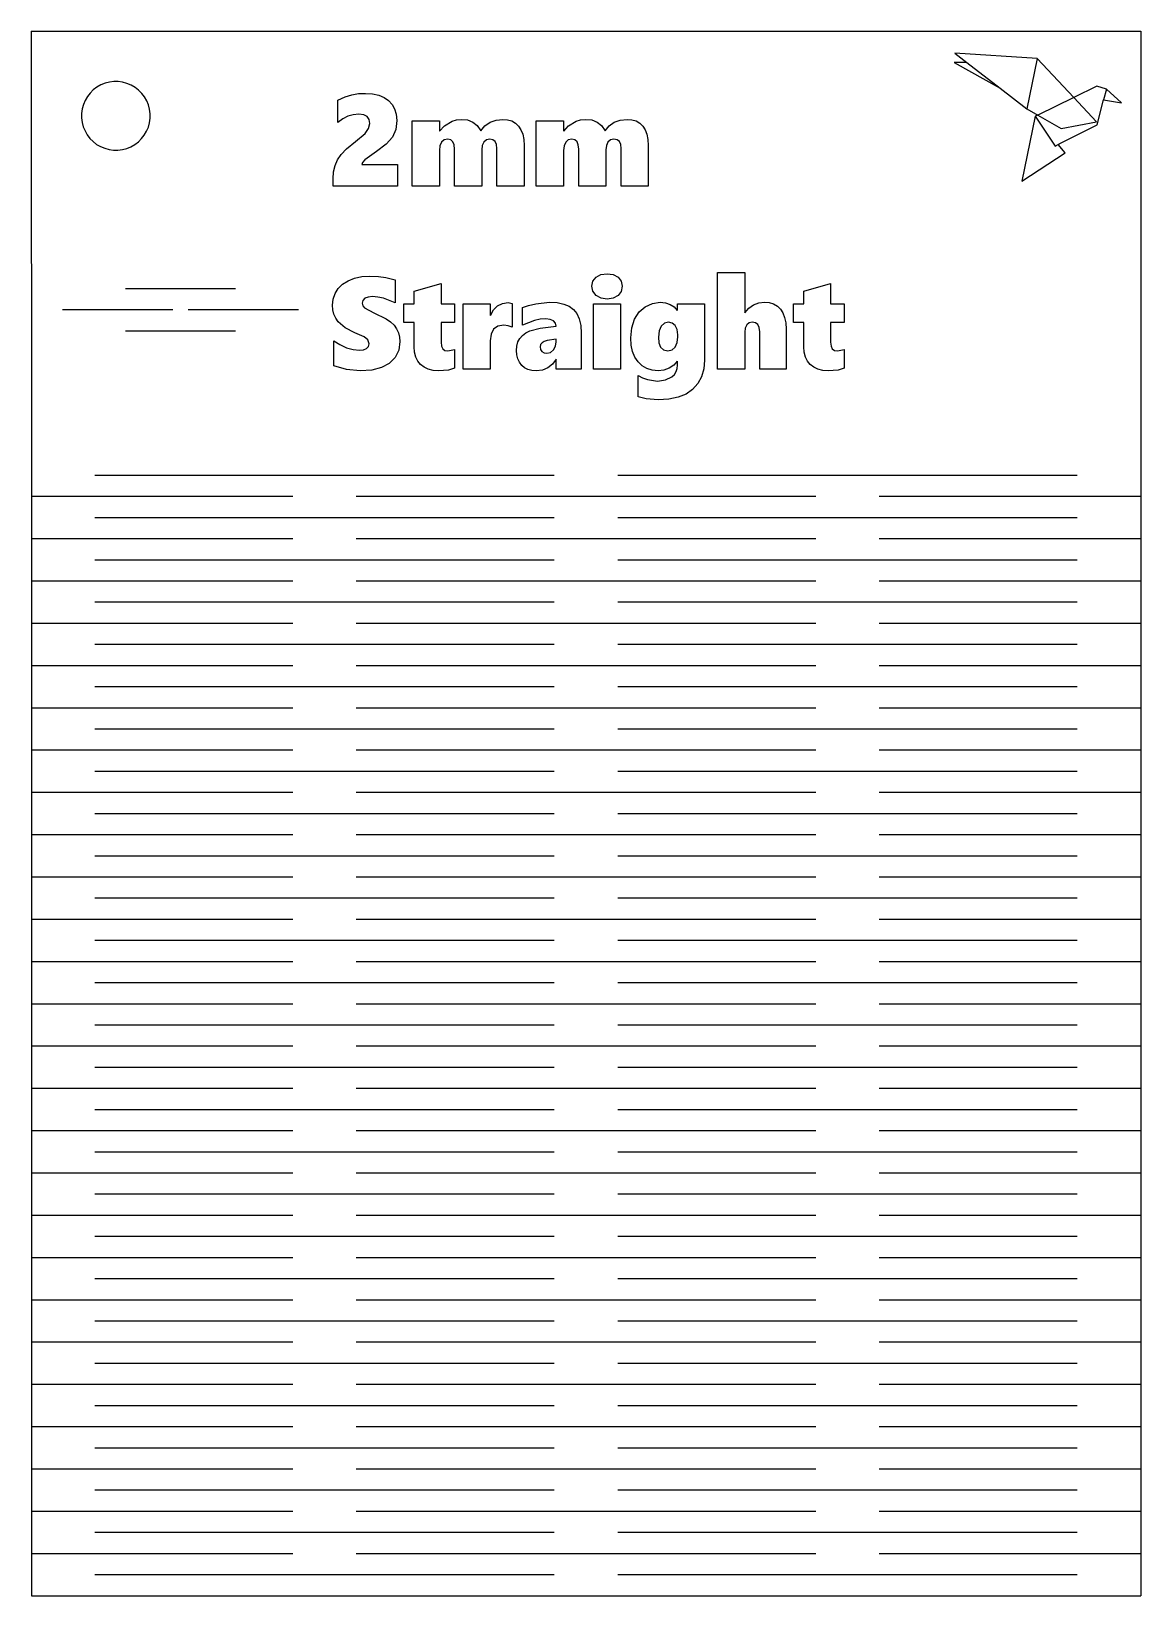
# Model space of a CAD drawing. Extents: x -52 to 52, y -74 to 74.
import ezdxf

# ---------------------------------------------------------------- set-up
doc = ezdxf.new("R2010")
doc.units = 0
doc.header["$MEASUREMENT"] = 0
doc.layers.get('0').update_dxf_attribs({"linetype": 'CONTINUOUS'})

msp = doc.modelspace()

# ---------------------------------------------------------------- linework, layer by layer
for p, q in [((-52.47, 73.99), (52.47, 73.99)), ((-52.47, 73.99), (-52.45, 30.01)), ((52.47, 73.99), (52.47, 30.01)), ((34.84, 71.05), (39.18, 68.61)), ((36.04, 71.05), (34.84, 71.05)), ((42.68, 71.41), (34.9, 71.92)), ((34.9, 71.92), (36.04, 71.05)), ((36.04, 71.05), (39.18, 68.61)), ((42.68, 71.41), (41.71, 66.65)), ((46.14, 67.74), (42.68, 71.41)), ((-46.91, 68.14), (-47.17, 67.81)), ((-46.61, 68.44), (-46.91, 68.14)), ((-46.27, 68.7), (-46.61, 68.44)), ((-45.9, 68.91), (-46.27, 68.7)), ((-45.5, 69.07), (-45.9, 68.91)), ((-45.09, 69.18), (-45.5, 69.07)), ((-44.67, 69.23), (-45.09, 69.18)), ((-44.25, 69.23), (-44.67, 69.23)), ((-43.83, 69.17), (-44.25, 69.23)), ((-43.42, 69.06), (-43.83, 69.17)), ((-43.02, 68.9), (-43.42, 69.06)), ((-42.66, 68.68), (-43.02, 68.9)), ((-42.32, 68.42), (-42.66, 68.68)), ((-42.02, 68.12), (-42.32, 68.42)), ((-41.76, 67.78), (-42.02, 68.12)), ((-22.14, 67.98), (-21.51, 68.09)), ((-21.51, 68.09), (-20.86, 68.12)), ((-20.86, 68.12), (-20.19, 68.08)), ((-20.19, 68.08), (-19.61, 67.95)), ((39.18, 68.61), (41.71, 66.65)), ((48.32, 68.81), (46.14, 67.74)), ((49.24, 68.51), (48.32, 68.81)), ((49.24, 68.51), (48.95, 67.52)), ((50.65, 67.22), (49.24, 68.51)), ((-47.66, 66.64), (-47.72, 66.22)), ((-47.55, 67.05), (-47.66, 66.64)), ((-47.38, 67.44), (-47.55, 67.05)), ((-47.17, 67.81), (-47.38, 67.44)), ((-41.55, 67.41), (-41.76, 67.78)), ((-41.39, 67.02), (-41.55, 67.41)), ((-41.28, 66.61), (-41.39, 67.02)), ((-41.23, 66.19), (-41.28, 66.61)), ((-23.49, 67.48), (-22.79, 67.79)), ((-23.49, 65.37), (-23.49, 67.48)), ((-22.79, 67.79), (-22.14, 67.98)), ((-19.61, 67.95), (-19.1, 67.74)), ((-19.1, 67.74), (-18.68, 67.45)), ((-18.68, 67.45), (-18.34, 67.08)), ((-18.34, 67.08), (-18.1, 66.64)), ((-18.1, 66.64), (-17.95, 66.14)), ((41.71, 66.65), (42.74, 66.06)), ((46.14, 67.74), (42.74, 66.06)), ((48.3, 65.43), (46.14, 67.74)), ((48.34, 65.15), (48.95, 67.52)), ((48.95, 67.52), (50.65, 67.22)), ((-47.72, 66.22), (-47.72, 65.79)), ((-47.72, 65.79), (-47.66, 65.37)), ((-47.66, 65.37), (-47.56, 64.96)), ((-41.4, 64.93), (-41.29, 65.34)), ((-41.29, 65.34), (-41.23, 65.76)), ((-41.23, 65.76), (-41.23, 66.19)), ((-23.01, 65.71), (-23.49, 65.37)), ((-22.52, 65.95), (-23.01, 65.71)), ((-22.01, 66.09), (-22.52, 65.95)), ((-21.49, 66.14), (-22.01, 66.09)), ((-21.03, 66.09), (-21.49, 66.14)), ((-20.71, 65.92), (-21.03, 66.09)), ((-20.51, 65.66), (-20.71, 65.92)), ((-20.56, 64.79), (-20.45, 65.28)), ((-20.45, 65.28), (-20.51, 65.66)), ((-17.9, 65.56), (-18, 64.7)), ((-17.95, 66.14), (-17.9, 65.56)), ((-16.44, 59.33), (-16.44, 65.51)), ((-16.44, 65.51), (-13.87, 65.51)), ((-13.87, 65.51), (-13.87, 64.54)), ((-13.38, 65.06), (-12.67, 65.5)), ((-12.67, 65.5), (-12.25, 65.62)), ((-12.25, 65.62), (-11.81, 65.66)), ((-11.81, 65.66), (-11.2, 65.6)), ((-11.2, 65.6), (-10.7, 65.4)), ((-10.7, 65.4), (-10.29, 65.07)), ((-9.57, 65.04), (-9.08, 65.38)), ((-9.08, 65.38), (-8.5, 65.59)), ((-8.5, 65.59), (-7.87, 65.66)), ((-7.87, 65.66), (-7.41, 65.62)), ((-7.41, 65.62), (-7.01, 65.51)), ((-7.01, 65.51), (-6.67, 65.31)), ((-6.67, 65.31), (-6.38, 65.03)), ((-4.7, 59.33), (-4.7, 65.51)), ((-4.7, 65.51), (-2.12, 65.51)), ((-2.12, 65.51), (-2.12, 64.54)), ((-1.64, 65.06), (-0.92, 65.5)), ((-0.92, 65.5), (-0.51, 65.62)), ((-0.51, 65.62), (-0.06, 65.66)), ((-0.06, 65.66), (0.55, 65.6)), ((0.55, 65.6), (1.05, 65.4)), ((1.05, 65.4), (1.46, 65.07)), ((2.18, 65.04), (2.67, 65.38)), ((2.67, 65.38), (3.24, 65.59)), ((3.24, 65.59), (3.88, 65.66)), ((3.88, 65.66), (4.33, 65.62)), ((4.33, 65.62), (4.73, 65.51)), ((4.73, 65.51), (5.08, 65.31)), ((5.08, 65.31), (5.37, 65.03)), ((42.5, 65.95), (41.23, 59.8)), ((42.74, 66.06), (42.5, 65.95)), ((42.5, 65.95), (44.37, 63.11)), ((42.74, 66.06), (44.95, 64.79)), ((44.75, 63.33), (48.34, 65.15)), ((44.95, 64.79), (48.3, 65.43)), ((-47.56, 64.96), (-47.39, 64.56)), ((-47.39, 64.56), (-47.18, 64.2)), ((-47.18, 64.2), (-46.93, 63.86)), ((-46.93, 63.86), (-46.63, 63.56)), ((-42.34, 63.54), (-42.04, 63.84)), ((-42.04, 63.84), (-41.78, 64.17)), ((-41.78, 64.17), (-41.56, 64.54)), ((-41.56, 64.54), (-41.4, 64.93)), ((-21.81, 63.55), (-20.9, 64.33)), ((-20.9, 64.33), (-20.56, 64.79)), ((-18.31, 63.97), (-18.89, 63.31)), ((-18, 64.7), (-18.31, 63.97)), ((-13.85, 64.54), (-13.38, 65.06)), ((-13.42, 63.71), (-13.67, 63.51)), ((-13.08, 63.78), (-13.42, 63.71)), ((-12.8, 63.72), (-13.08, 63.78)), ((-12.6, 63.54), (-12.8, 63.72)), ((-10.29, 65.07), (-9.95, 64.58)), ((-9.95, 64.58), (-9.57, 65.04)), ((-9.42, 63.71), (-9.66, 63.51)), ((-9.11, 63.78), (-9.42, 63.71)), ((-8.8, 63.73), (-9.11, 63.78)), ((-8.59, 63.56), (-8.8, 63.73)), ((-6.38, 65.03), (-6.15, 64.68)), ((-6.15, 64.68), (-5.99, 64.26)), ((-5.99, 64.26), (-5.89, 63.76)), ((-5.89, 63.76), (-5.86, 63.2)), ((-2.1, 64.54), (-1.64, 65.06)), ((-1.68, 63.71), (-1.92, 63.51)), ((-1.33, 63.78), (-1.68, 63.71)), ((-1.05, 63.72), (-1.33, 63.78)), ((-0.85, 63.54), (-1.05, 63.72)), ((1.46, 65.07), (1.8, 64.58)), ((1.8, 64.58), (2.18, 65.04)), ((2.32, 63.71), (2.08, 63.51)), ((2.64, 63.78), (2.32, 63.71)), ((2.95, 63.73), (2.64, 63.78)), ((3.16, 63.56), (2.95, 63.73)), ((5.37, 65.03), (5.59, 64.68)), ((5.59, 64.68), (5.76, 64.26)), ((5.76, 64.26), (5.85, 63.76)), ((5.85, 63.76), (5.89, 63.2)), ((-46.63, 63.56), (-46.29, 63.29)), ((-46.29, 63.29), (-45.92, 63.08)), ((-45.92, 63.08), (-45.53, 62.92)), ((-45.53, 62.92), (-45.12, 62.8)), ((-45.12, 62.8), (-44.7, 62.75)), ((-44.7, 62.75), (-44.28, 62.75)), ((-44.28, 62.75), (-43.85, 62.8)), ((-43.85, 62.8), (-43.44, 62.91)), ((-43.44, 62.91), (-43.05, 63.07)), ((-43.05, 63.07), (-42.68, 63.28)), ((-42.68, 63.28), (-42.34, 63.54)), ((-23.51, 61.83), (-23.17, 62.33)), ((-23.17, 62.33), (-22.64, 62.87)), ((-22.64, 62.87), (-21.81, 63.55)), ((-19.81, 62.62), (-20.92, 61.82)), ((-18.89, 63.31), (-19.81, 62.62)), ((-13.82, 63.17), (-13.87, 62.72)), ((-13.87, 62.72), (-13.87, 59.33)), ((-13.67, 63.51), (-13.82, 63.17)), ((-12.47, 63.25), (-12.6, 63.54)), ((-12.43, 62.83), (-12.47, 63.25)), ((-12.43, 59.33), (-12.43, 62.83)), ((-9.81, 63.19), (-9.86, 62.77)), ((-9.86, 62.77), (-9.86, 59.33)), ((-9.66, 63.51), (-9.81, 63.19)), ((-8.47, 63.28), (-8.59, 63.56)), ((-8.43, 62.89), (-8.47, 63.28)), ((-8.43, 59.33), (-8.43, 62.89)), ((-5.86, 63.2), (-5.86, 59.33)), ((-2.07, 63.17), (-2.12, 62.72)), ((-2.12, 62.72), (-2.12, 59.33)), ((-1.92, 63.51), (-2.07, 63.17)), ((-0.73, 63.25), (-0.85, 63.54)), ((-0.69, 62.83), (-0.73, 63.25)), ((-0.69, 59.33), (-0.69, 62.83)), ((1.93, 63.19), (1.88, 62.77)), ((1.88, 62.77), (1.88, 59.33)), ((2.08, 63.51), (1.93, 63.19)), ((3.28, 63.28), (3.16, 63.56)), ((3.32, 62.89), (3.28, 63.28)), ((3.32, 59.33), (3.32, 62.89)), ((5.89, 63.2), (5.89, 59.33)), ((41.23, 59.8), (45.32, 62.5)), ((44.37, 63.11), (44.67, 63.29)), ((44.67, 63.29), (44.75, 63.33)), ((45.32, 62.5), (44.67, 63.29)), ((-23.92, 60.03), (-23.88, 60.71)), ((-23.88, 60.71), (-23.74, 61.31)), ((-23.74, 61.31), (-23.51, 61.83)), ((-21.13, 61.59), (-21.2, 61.4)), ((-21.2, 61.4), (-17.82, 61.4)), ((-20.92, 61.82), (-21.13, 61.59)), ((-17.82, 61.4), (-17.82, 59.33)), ((-23.92, 59.33), (-23.92, 60.03)), ((-17.82, 59.33), (-23.92, 59.33)), ((-13.87, 59.33), (-16.44, 59.33)), ((-9.86, 59.33), (-12.43, 59.33)), ((-5.86, 59.33), (-8.43, 59.33)), ((-2.12, 59.33), (-4.7, 59.33)), ((1.88, 59.33), (-0.69, 59.33)), ((5.89, 59.33), (3.32, 59.33)), ((-23.02, 50.08), (-22.5, 50.4)), ((-22.5, 50.4), (-21.9, 50.64)), ((-21.9, 50.64), (-21.22, 50.78)), ((-21.22, 50.78), (-20.46, 50.83)), ((-20.46, 50.83), (-19.62, 50.79)), ((-19.62, 50.79), (-18.93, 50.7)), ((-18.93, 50.7), (-18.06, 50.49)), ((-18.06, 50.49), (-18.06, 48.29)), ((0.56, 49.87), (0.65, 50.35)), ((0.65, 50.35), (0.95, 50.73)), ((0.95, 50.73), (1.4, 50.98)), ((1.4, 50.98), (1.99, 51.06)), ((1.99, 51.06), (2.57, 50.98)), ((2.57, 50.98), (3.03, 50.73)), ((3.03, 50.73), (3.32, 50.35)), ((3.32, 50.35), (3.42, 49.87)), ((12.45, 42.03), (12.45, 51.18)), ((12.45, 51.18), (15.02, 51.18)), ((15.02, 51.18), (15.02, 47.37)), ((-43.57, 49.67), (-33.14, 49.67)), ((-23.91, 48.66), (-23.73, 49.2)), ((-23.73, 49.2), (-23.43, 49.67)), ((-23.43, 49.67), (-23.02, 50.08)), ((-20.6, 48.85), (-20.91, 48.73)), ((-20.21, 48.89), (-20.6, 48.85)), ((-19.68, 48.85), (-20.21, 48.89)), ((-19.14, 48.74), (-19.68, 48.85)), ((-16.25, 49.42), (-13.71, 50.12)), ((-16.25, 48.21), (-16.25, 49.42)), ((-13.71, 50.12), (-13.71, 48.21)), ((0.66, 49.4), (0.56, 49.87)), ((0.96, 49), (0.66, 49.4)), ((1.42, 48.74), (0.96, 49)), ((3.03, 48.99), (2.57, 48.74)), ((3.32, 49.38), (3.03, 48.99)), ((3.42, 49.87), (3.32, 49.38)), ((20.61, 49.42), (23.14, 50.12)), ((20.61, 48.21), (20.61, 49.42)), ((23.14, 50.12), (23.14, 48.21)), ((-49.51, 47.67), (-39.07, 47.67)), ((-37.63, 47.67), (-27.2, 47.67)), ((-23.97, 48.07), (-23.91, 48.66)), ((-23.94, 47.64), (-23.97, 48.07)), ((-23.84, 47.23), (-23.94, 47.64)), ((-21.11, 48.53), (-21.17, 48.28)), ((-21.17, 48.28), (-21.12, 48.03)), ((-21.12, 48.03), (-20.96, 47.83)), ((-20.91, 48.73), (-21.11, 48.53)), ((-20.96, 47.83), (-20.06, 47.37)), ((-20.06, 47.37), (-18.91, 46.8)), ((-18.06, 48.29), (-19.14, 48.74)), ((-17.22, 46.43), (-17.22, 48.21)), ((-17.22, 48.21), (-16.25, 48.21)), ((-13.71, 48.21), (-12.43, 48.21)), ((-12.43, 48.21), (-12.43, 46.43)), ((-11.63, 42.03), (-11.63, 48.21)), ((-11.63, 48.21), (-9.05, 48.21)), ((-9.05, 48.21), (-9.05, 47.12)), ((-9.03, 47.12), (-8.74, 47.64)), ((-8.74, 47.64), (-8.36, 48.01)), ((-8.36, 48.01), (-7.89, 48.24)), ((-7.89, 48.24), (-7.35, 48.32)), ((-7.35, 48.32), (-6.98, 48.24)), ((-6.98, 48.24), (-6.98, 46)), ((-6, 47.86), (-5.43, 48.06)), ((-6, 46.19), (-6, 47.86)), ((-5.43, 48.06), (-4.74, 48.22)), ((-4.74, 48.22), (-3.45, 48.36)), ((-3.45, 48.36), (-2.72, 48.32)), ((-2.72, 48.32), (-2.09, 48.19)), ((-2.09, 48.19), (-1.58, 47.98)), ((-1.58, 47.98), (-1.17, 47.68)), ((-1.17, 47.68), (-0.86, 47.29)), ((0.7, 42.03), (0.7, 48.21)), ((0.7, 48.21), (3.27, 48.21)), ((1.99, 48.65), (1.42, 48.74)), ((2.57, 48.74), (1.99, 48.65)), ((3.27, 48.21), (3.27, 42.03)), ((4.6, 46.76), (5.03, 47.44)), ((5.03, 47.44), (5.61, 47.94)), ((5.61, 47.94), (6.29, 48.25)), ((6.29, 48.25), (7.03, 48.36)), ((7.03, 48.36), (7.53, 48.31)), ((7.53, 48.31), (7.97, 48.16)), ((7.97, 48.16), (8.33, 47.91)), ((8.33, 47.91), (8.63, 47.57)), ((8.65, 47.57), (8.65, 48.21)), ((8.65, 48.21), (11.21, 48.21)), ((11.21, 48.21), (11.21, 42.89)), ((15.04, 47.37), (15.41, 47.79)), ((15.41, 47.79), (15.85, 48.1)), ((15.85, 48.1), (16.34, 48.29)), ((16.34, 48.29), (16.87, 48.36)), ((16.87, 48.36), (17.34, 48.32)), ((17.34, 48.32), (17.75, 48.2)), ((17.75, 48.2), (18.1, 48)), ((18.1, 48), (18.39, 47.72)), ((18.39, 47.72), (18.62, 47.36)), ((18.62, 47.36), (18.79, 46.92)), ((19.64, 46.43), (19.64, 48.21)), ((19.64, 48.21), (20.61, 48.21)), ((23.14, 48.21), (24.43, 48.21)), ((24.43, 48.21), (24.43, 46.43)), ((-23.68, 46.86), (-23.84, 47.23)), ((-23.45, 46.52), (-23.68, 46.86)), ((-22.79, 45.94), (-23.45, 46.52)), ((-21.88, 45.47), (-22.79, 45.94)), ((-18.91, 46.8), (-18.49, 46.5)), ((-18.49, 46.5), (-18.16, 46.18)), ((-18.16, 46.18), (-17.92, 45.84)), ((-16.25, 46.43), (-17.22, 46.43)), ((-16.25, 44.15), (-16.25, 46.43)), ((-12.43, 46.43), (-13.71, 46.43)), ((-13.71, 46.43), (-13.71, 44.57)), ((-8.34, 46.09), (-8.74, 45.81)), ((-7.78, 46.18), (-8.34, 46.09)), ((-7.37, 46.12), (-7.78, 46.18)), ((-6.98, 46), (-7.37, 46.12)), ((-4.88, 46.63), (-6, 46.19)), ((-5.32, 45.65), (-4.34, 45.9)), ((-4.33, 46.75), (-4.88, 46.63)), ((-4.34, 45.9), (-2.81, 46.09)), ((-3.81, 46.78), (-4.33, 46.75)), ((-3.4, 46.73), (-3.81, 46.78)), ((-3.08, 46.59), (-3.4, 46.73)), ((-2.87, 46.37), (-3.08, 46.59)), ((-2.81, 46.09), (-2.87, 46.37)), ((-0.86, 47.29), (-0.64, 46.79)), ((-0.64, 46.79), (-0.5, 46.17)), ((-0.5, 46.17), (-0.46, 45.44)), ((4.24, 45), (4.33, 45.94)), ((4.33, 45.94), (4.6, 46.76)), ((7.11, 46.09), (6.91, 45.64)), ((7.41, 46.38), (7.11, 46.09)), ((7.8, 46.47), (7.41, 46.38)), ((8.16, 46.39), (7.8, 46.47)), ((8.45, 46.15), (8.16, 46.39)), ((8.63, 45.78), (8.45, 46.15)), ((15.06, 45.91), (15.02, 45.54)), ((15.2, 46.21), (15.06, 45.91)), ((15.42, 46.41), (15.2, 46.21)), ((15.73, 46.47), (15.42, 46.41)), ((16.03, 46.42), (15.73, 46.47)), ((16.25, 46.24), (16.03, 46.42)), ((16.39, 45.96), (16.25, 46.24)), ((16.43, 45.55), (16.39, 45.96)), ((18.79, 46.92), (18.89, 46.41)), ((18.89, 46.41), (18.92, 45.82)), ((20.61, 46.43), (19.64, 46.43)), ((20.61, 44.15), (20.61, 46.43)), ((24.43, 46.43), (23.14, 46.43)), ((23.14, 46.43), (23.14, 44.57)), ((-43.57, 45.67), (-33.14, 45.67)), ((-23.85, 42.33), (-23.85, 44.71)), ((-23.85, 44.71), (-23.28, 44.35)), ((-21, 45.09), (-21.88, 45.47)), ((-20.64, 44.79), (-21, 45.09)), ((-20.52, 44.42), (-20.64, 44.79)), ((-20.58, 44.16), (-20.52, 44.42)), ((-17.92, 45.84), (-17.74, 45.47)), ((-17.74, 45.47), (-17.64, 45.07)), ((-17.6, 44.65), (-17.72, 43.84)), ((-17.64, 45.07), (-17.6, 44.65)), ((-13.71, 44.57), (-13.67, 44.22)), ((-8.97, 45.35), (-9.05, 44.71)), ((-9.05, 44.71), (-9.05, 42.03)), ((-8.74, 45.81), (-8.97, 45.35)), ((-6.54, 44.21), (-6.44, 44.6)), ((-6.44, 44.6), (-6.26, 44.93)), ((-6.26, 44.93), (-6.02, 45.22)), ((-6.02, 45.22), (-5.7, 45.46)), ((-5.7, 45.46), (-5.32, 45.65)), ((-4.16, 44.53), (-4.29, 44.35)), ((-3.96, 44.66), (-4.16, 44.53)), ((-3.68, 44.74), (-3.96, 44.66)), ((-2.81, 44.86), (-3.68, 44.74)), ((-2.87, 44.19), (-2.81, 44.62)), ((-2.81, 44.62), (-2.81, 44.86)), ((-0.46, 45.44), (-0.46, 42.03)), ((4.28, 44.3), (4.24, 45)), ((6.91, 45.64), (6.85, 45.06)), ((6.85, 45.06), (6.9, 44.52)), ((6.9, 44.52), (7.06, 44.11)), ((8.44, 44.12), (8.63, 44.54)), ((8.69, 45.29), (8.63, 45.78)), ((8.63, 44.54), (8.69, 45.08)), ((8.69, 45.08), (8.69, 45.29)), ((15.02, 45.54), (15.02, 42.03)), ((16.43, 42.03), (16.43, 45.55)), ((18.92, 45.82), (18.92, 42.03)), ((23.14, 44.57), (23.18, 44.22)), ((-23.28, 44.35), (-22.65, 44.06)), ((-22.65, 44.06), (-22.01, 43.88)), ((-22.01, 43.88), (-21.42, 43.82)), ((-21.42, 43.82), (-21.04, 43.86)), ((-21.04, 43.86), (-20.76, 43.97)), ((-20.76, 43.97), (-20.58, 44.16)), ((-18.06, 43.14), (-18.62, 42.58)), ((-17.72, 43.84), (-18.06, 43.14)), ((-16.21, 43.64), (-16.25, 44.15)), ((-16.1, 43.18), (-16.21, 43.64)), ((-15.91, 42.79), (-16.1, 43.18)), ((-13.67, 44.22), (-13.55, 43.96)), ((-13.55, 43.96), (-13.35, 43.81)), ((-13.35, 43.81), (-13.07, 43.76)), ((-13.07, 43.76), (-12.43, 43.89)), ((-12.43, 43.89), (-12.43, 42.11)), ((-6.58, 43.78), (-6.54, 44.21)), ((-6.55, 43.37), (-6.58, 43.78)), ((-6.46, 43), (-6.55, 43.37)), ((-6.3, 42.68), (-6.46, 43)), ((-4.29, 44.35), (-4.33, 44.13)), ((-4.33, 44.13), (-4.29, 43.9)), ((-4.29, 43.9), (-4.17, 43.71)), ((-4.17, 43.71), (-3.97, 43.59)), ((-3.97, 43.59), (-3.71, 43.55)), ((-3.71, 43.55), (-3.35, 43.62)), ((-3.35, 43.62), (-3.06, 43.85)), ((-2.83, 42.97), (-3.18, 42.49)), ((-3.06, 43.85), (-2.87, 44.19)), ((-2.81, 42.03), (-2.81, 42.97)), ((4.41, 43.69), (4.28, 44.3)), ((4.63, 43.16), (4.41, 43.69)), ((4.93, 42.71), (4.63, 43.16)), ((7.06, 44.11), (7.34, 43.85)), ((7.34, 43.85), (7.75, 43.76)), ((7.75, 43.76), (8.14, 43.85)), ((8.14, 43.85), (8.44, 44.12)), ((20.65, 43.64), (20.61, 44.15)), ((20.76, 43.18), (20.65, 43.64)), ((20.95, 42.79), (20.76, 43.18)), ((23.18, 44.22), (23.3, 43.96)), ((23.3, 43.96), (23.51, 43.81)), ((23.51, 43.81), (23.79, 43.76)), ((23.79, 43.76), (24.43, 43.89)), ((24.43, 43.89), (24.43, 42.11)), ((-22.66, 41.99), (-23.85, 42.33)), ((-21.36, 41.88), (-22.66, 41.99)), ((-20.27, 41.95), (-21.36, 41.88)), ((-19.36, 42.19), (-20.27, 41.95)), ((-18.62, 42.58), (-19.36, 42.19)), ((-15.64, 42.47), (-15.91, 42.79)), ((-15.31, 42.21), (-15.64, 42.47)), ((-14.92, 42.02), (-15.31, 42.21)), ((-14.47, 41.91), (-14.92, 42.02)), ((-13.96, 41.88), (-14.47, 41.91)), ((-13, 41.95), (-13.96, 41.88)), ((-12.43, 42.11), (-13, 41.95)), ((-9.05, 42.03), (-11.63, 42.03)), ((-6.08, 42.39), (-6.3, 42.68)), ((-5.81, 42.17), (-6.08, 42.39)), ((-5.49, 42), (-5.81, 42.17)), ((-5.13, 41.91), (-5.49, 42)), ((-4.71, 41.88), (-5.13, 41.91)), ((-4.12, 41.94), (-4.71, 41.88)), ((-3.61, 42.15), (-4.12, 41.94)), ((-3.18, 42.49), (-3.61, 42.15)), ((-0.46, 42.03), (-2.81, 42.03)), ((3.27, 42.03), (0.7, 42.03)), ((4.92, 39.42), (4.92, 41.43)), ((4.92, 41.43), (5.34, 41.22)), ((5.31, 42.34), (4.93, 42.71)), ((5.75, 42.08), (5.31, 42.34)), ((6.26, 41.93), (5.75, 42.08)), ((6.82, 41.88), (6.26, 41.93)), ((7.36, 41.94), (6.82, 41.88)), ((7.86, 42.13), (7.36, 41.94)), ((8.3, 42.42), (7.86, 42.13)), ((8.13, 41.32), (8.36, 41.54)), ((8.63, 42.8), (8.3, 42.42)), ((8.36, 41.54), (8.52, 41.8)), ((8.52, 41.8), (8.62, 42.1)), ((8.62, 42.1), (8.65, 42.42)), ((8.65, 42.42), (8.65, 42.8)), ((11.14, 42.05), (10.93, 41.31)), ((11.21, 42.89), (11.14, 42.05)), ((15.02, 42.03), (12.45, 42.03)), ((18.92, 42.03), (16.43, 42.03)), ((21.21, 42.47), (20.95, 42.79)), ((21.55, 42.21), (21.21, 42.47)), ((21.94, 42.02), (21.55, 42.21)), ((22.39, 41.91), (21.94, 42.02)), ((22.9, 41.88), (22.39, 41.91)), ((23.86, 41.95), (22.9, 41.88)), ((24.43, 42.11), (23.86, 41.95)), ((5.34, 41.22), (5.83, 41.05)), ((5.83, 41.05), (6.75, 40.9)), ((6.75, 40.9), (7.53, 41.01)), ((7.53, 41.01), (8.13, 41.32)), ((10.09, 40.12), (9.47, 39.68)), ((10.58, 40.66), (10.09, 40.12)), ((10.93, 41.31), (10.58, 40.66)), ((5.7, 39.21), (4.92, 39.42)), ((6.82, 39.12), (5.7, 39.21)), ((7.83, 39.18), (6.82, 39.12)), ((8.71, 39.37), (7.83, 39.18)), ((9.47, 39.68), (8.71, 39.37)), ((-46.47, 32.01), (-3, 32.01)), ((3, 32.01), (46.47, 32.01)), ((-52.45, 30.01), (-27.74, 30.01)), ((-52.45, 30.01), (-52.45, 26.01)), ((-21.74, 30.01), (21.74, 30.01)), ((27.74, 30.01), (52.47, 30.01)), ((52.47, 30.01), (52.47, 26.01)), ((-46.47, 28.01), (-3, 28.01)), ((3, 28.01), (46.47, 28.01)), ((-52.45, 26.01), (-27.74, 26.01)), ((-52.45, 26.01), (-52.45, 22.01)), ((-21.74, 26.01), (21.74, 26.01)), ((27.74, 26.01), (52.47, 26.01)), ((52.47, 26.01), (52.47, 22.01)), ((-46.47, 24.01), (-3, 24.01)), ((3, 24.01), (46.47, 24.01)), ((-52.45, 22.01), (-27.74, 22.01)), ((-52.45, 22.01), (-52.45, 18.01)), ((-21.74, 22.01), (21.74, 22.01)), ((27.74, 22.01), (52.47, 22.01)), ((52.47, 22.01), (52.47, 18.01)), ((-46.47, 20.01), (-3, 20.01)), ((3, 20.01), (46.47, 20.01)), ((-52.45, 18.01), (-27.74, 18.01)), ((-52.45, 18.01), (-52.45, 14.01)), ((-21.74, 18.01), (21.74, 18.01)), ((27.74, 18.01), (52.47, 18.01)), ((52.47, 18.01), (52.47, 14.01)), ((-46.47, 16.01), (-3, 16.01)), ((3, 16.01), (46.47, 16.01)), ((-52.45, 14.01), (-52.45, 10.01)), ((-52.45, 14.01), (-27.74, 14.01)), ((-21.74, 14.01), (21.74, 14.01)), ((27.74, 14.01), (52.47, 14.01)), ((52.47, 14.01), (52.47, 10.01)), ((-46.47, 12.01), (-3, 12.01)), ((3, 12.01), (46.47, 12.01)), ((-52.45, 10.01), (-52.45, 6.01)), ((-52.45, 10.01), (-27.74, 10.01)), ((-21.74, 10.01), (21.74, 10.01)), ((27.74, 10.01), (52.47, 10.01)), ((52.47, 10.01), (52.47, 6.01)), ((-46.47, 8.01), (-3, 8.01)), ((3, 8.01), (46.47, 8.01)), ((-52.45, 6.01), (-52.45, 2.01)), ((-52.45, 6.01), (-27.74, 6.01)), ((-21.74, 6.01), (21.74, 6.01)), ((27.74, 6.01), (52.47, 6.01)), ((52.47, 6.01), (52.47, 2.01)), ((-46.47, 4.01), (-3, 4.01)), ((3, 4.01), (46.47, 4.01)), ((-52.45, 2.01), (-52.45, -1.99)), ((-52.45, 2.01), (-27.74, 2.01)), ((-21.74, 2.01), (21.74, 2.01)), ((27.74, 2.01), (52.47, 2.01)), ((52.47, 2.01), (52.47, -1.99)), ((-46.47, 0.01), (-3, 0.01)), ((3, 0.01), (46.47, 0.01)), ((-52.45, -1.99), (-27.74, -1.99)), ((-52.45, -1.99), (-52.45, -5.99)), ((-21.74, -1.99), (21.74, -1.99)), ((27.74, -1.99), (52.47, -1.99)), ((52.47, -1.99), (52.47, -5.99)), ((-46.47, -3.99), (-3, -3.99)), ((3, -3.99), (46.47, -3.99)), ((-52.45, -5.99), (-52.45, -9.99)), ((-52.45, -5.99), (-27.74, -5.99)), ((-21.74, -5.99), (21.74, -5.99)), ((27.74, -5.99), (52.47, -5.99)), ((52.47, -5.99), (52.47, -9.99)), ((-46.47, -7.99), (-3, -7.99)), ((3, -7.99), (46.47, -7.99)), ((-52.45, -9.99), (-27.74, -9.99)), ((-52.45, -9.99), (-52.45, -13.99)), ((-21.74, -9.99), (21.74, -9.99)), ((27.74, -9.99), (52.47, -9.99)), ((52.47, -9.99), (52.47, -13.99)), ((-46.47, -11.99), (-3, -11.99)), ((3, -11.99), (46.47, -11.99)), ((-52.45, -13.99), (-27.74, -13.99)), ((-52.45, -13.99), (-52.45, -17.99)), ((-21.74, -13.99), (21.74, -13.99)), ((27.74, -13.99), (52.47, -13.99)), ((52.47, -13.99), (52.47, -17.99)), ((-46.47, -15.99), (-3, -15.99)), ((3, -15.99), (46.47, -15.99)), ((-52.45, -17.99), (-27.74, -17.99)), ((-52.45, -17.99), (-52.45, -21.99)), ((-21.74, -17.99), (21.74, -17.99)), ((27.74, -17.99), (52.47, -17.99)), ((52.47, -17.99), (52.47, -21.99)), ((-46.47, -19.99), (-3, -19.99)), ((3, -19.99), (46.47, -19.99)), ((-52.45, -21.99), (-27.74, -21.99)), ((-52.45, -21.99), (-52.45, -25.99)), ((-21.74, -21.99), (21.74, -21.99)), ((27.74, -21.99), (52.47, -21.99)), ((52.47, -21.99), (52.47, -25.99)), ((-46.47, -23.99), (-3, -23.99)), ((3, -23.99), (46.47, -23.99)), ((-52.45, -25.99), (-27.74, -25.99)), ((-52.45, -25.99), (-52.45, -29.99)), ((-21.74, -25.99), (21.74, -25.99)), ((27.74, -25.99), (52.47, -25.99)), ((52.47, -25.99), (52.47, -29.99)), ((-46.47, -27.99), (-3, -27.99)), ((3, -27.99), (46.47, -27.99)), ((-52.45, -29.99), (-27.74, -29.99)), ((-52.45, -29.99), (-52.45, -33.99)), ((-21.74, -29.99), (21.74, -29.99)), ((27.74, -29.99), (52.47, -29.99)), ((52.47, -29.99), (52.47, -33.99)), ((-46.47, -31.99), (-3, -31.99)), ((3, -31.99), (46.47, -31.99)), ((-52.45, -33.99), (-27.74, -33.99)), ((-52.45, -33.99), (-52.45, -37.99)), ((-21.74, -33.99), (21.74, -33.99)), ((27.74, -33.99), (52.47, -33.99)), ((52.47, -33.99), (52.47, -37.99)), ((-46.47, -35.99), (-3, -35.99)), ((3, -35.99), (46.47, -35.99)), ((-52.45, -37.99), (-27.74, -37.99)), ((-52.45, -37.99), (-52.45, -41.99)), ((-21.74, -37.99), (21.74, -37.99)), ((27.74, -37.99), (52.47, -37.99)), ((52.47, -37.99), (52.47, -41.99)), ((-46.47, -39.99), (-3, -39.99)), ((3, -39.99), (46.47, -39.99)), ((-52.45, -41.99), (-27.74, -41.99)), ((-52.45, -41.99), (-52.45, -45.99)), ((-21.74, -41.99), (21.74, -41.99)), ((27.74, -41.99), (52.47, -41.99)), ((52.47, -41.99), (52.47, -45.99)), ((-46.47, -43.99), (-3, -43.99)), ((3, -43.99), (46.47, -43.99)), ((-52.45, -45.99), (-27.74, -45.99)), ((-52.45, -45.99), (-52.45, -49.99)), ((-21.74, -45.99), (21.74, -45.99)), ((27.74, -45.99), (52.47, -45.99)), ((52.47, -45.99), (52.47, -49.99)), ((-46.47, -47.99), (-3, -47.99)), ((3, -47.99), (46.47, -47.99)), ((-52.45, -49.99), (-27.74, -49.99)), ((-52.45, -49.99), (-52.45, -53.99)), ((-21.74, -49.99), (21.74, -49.99)), ((27.74, -49.99), (52.47, -49.99)), ((52.47, -49.99), (52.47, -53.99)), ((-46.47, -51.99), (-3, -51.99)), ((3, -51.99), (46.47, -51.99)), ((-52.45, -53.99), (-27.74, -53.99)), ((-52.45, -53.99), (-52.45, -57.99)), ((-21.74, -53.99), (21.74, -53.99)), ((27.74, -53.99), (52.47, -53.99)), ((52.47, -53.99), (52.47, -57.99)), ((-46.47, -55.99), (-3, -55.99)), ((3, -55.99), (46.47, -55.99)), ((-52.45, -57.99), (-27.74, -57.99)), ((-52.45, -57.99), (-52.45, -61.99)), ((-21.74, -57.99), (21.74, -57.99)), ((27.74, -57.99), (52.47, -57.99)), ((52.47, -57.99), (52.47, -61.99)), ((-46.47, -59.99), (-3, -59.99)), ((3, -59.99), (46.47, -59.99)), ((-52.45, -61.99), (-27.74, -61.99)), ((-52.45, -61.99), (-52.45, -65.99)), ((-21.74, -61.99), (21.74, -61.99)), ((27.74, -61.99), (52.47, -61.99)), ((52.47, -61.99), (52.47, -65.99)), ((-46.47, -63.99), (-3, -63.99)), ((3, -63.99), (46.47, -63.99)), ((-52.45, -65.99), (-27.74, -65.99)), ((-52.45, -65.99), (-52.45, -69.99)), ((-21.74, -65.99), (21.74, -65.99)), ((27.74, -65.99), (52.47, -65.99)), ((52.47, -65.99), (52.47, -69.99)), ((-46.47, -67.99), (-3, -67.99)), ((3, -67.99), (46.47, -67.99)), ((-52.45, -69.99), (-52.45, -73.99)), ((-52.45, -69.99), (-27.74, -69.99)), ((-21.74, -69.99), (21.74, -69.99)), ((27.74, -69.99), (52.47, -69.99)), ((52.47, -69.99), (52.47, -73.99)), ((-46.47, -71.99), (-3, -71.99)), ((3, -71.99), (46.47, -71.99)), ((-52.45, -73.99), (-27.74, -73.99)), ((-27.74, -73.99), (-21.74, -73.99)), ((-21.74, -73.99), (21.74, -73.99)), ((21.74, -73.99), (27.74, -73.99)), ((27.74, -73.99), (52.47, -73.99))]:
    msp.add_line(p, q)

doc.saveas('drawing.dxf')
